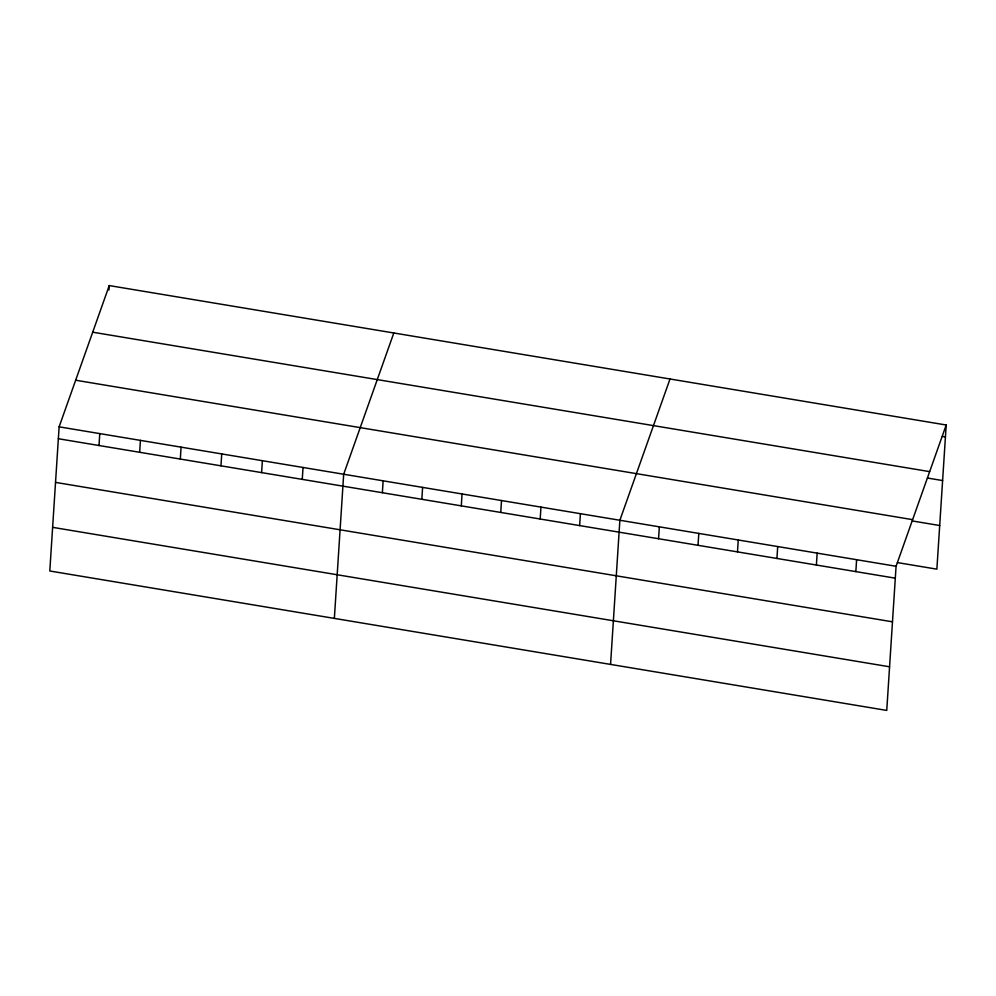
<?xml version="1.0" encoding="UTF-8"?>
<svg xmlns="http://www.w3.org/2000/svg" width="996" height="996" viewBox="0 0 996 996"><rect width="100%" height="100%" fill="white"/><g stroke="black" fill="none" stroke-linecap="round" stroke-linejoin="round"><path stroke-width="1.49" d="M59.125 426.836L49.8 570.994L886.751 710.422L896.076 566.276L946.2 425.006L109.249 285.578L59.125 426.836L896.076 566.276M108.962 290.035L109.249 285.578M99.002 445.511L99.774 433.609M139.652 452.284L140.424 440.381M180.313 459.056L181.073 447.154M220.963 465.829L221.735 453.927M261.612 472.602L262.384 460.7M302.261 479.375L303.033 467.473M334.357 618.404L343.682 474.245L393.818 332.975M382.377 492.721L383.136 480.819M421.831 499.295L422.603 487.393M461.285 505.868L462.057 493.966M500.739 512.442L501.511 500.54M540.193 519.016L540.965 507.113M579.647 525.589L580.419 513.687M610.56 664.419L619.873 520.261L670.009 378.99M658.568 538.736L659.34 526.834M698.022 545.31L698.794 533.408M737.476 551.884L738.248 539.981M776.93 558.457L777.702 546.555M816.384 565.031L817.156 553.129M855.85 571.604L856.61 559.702M946.2 425.006L936.875 569.164L897.421 562.591M942.39 436.41L945.428 436.908M92.703 332.191L929.654 471.631M927.438 478.03L942.602 480.558M75.659 380.223L912.61 519.651M912.386 520.97L939.701 525.515M58.353 438.738L895.304 578.178M55.527 482.388L892.478 621.815M52.626 527.345L889.565 666.785"/></g></svg>
